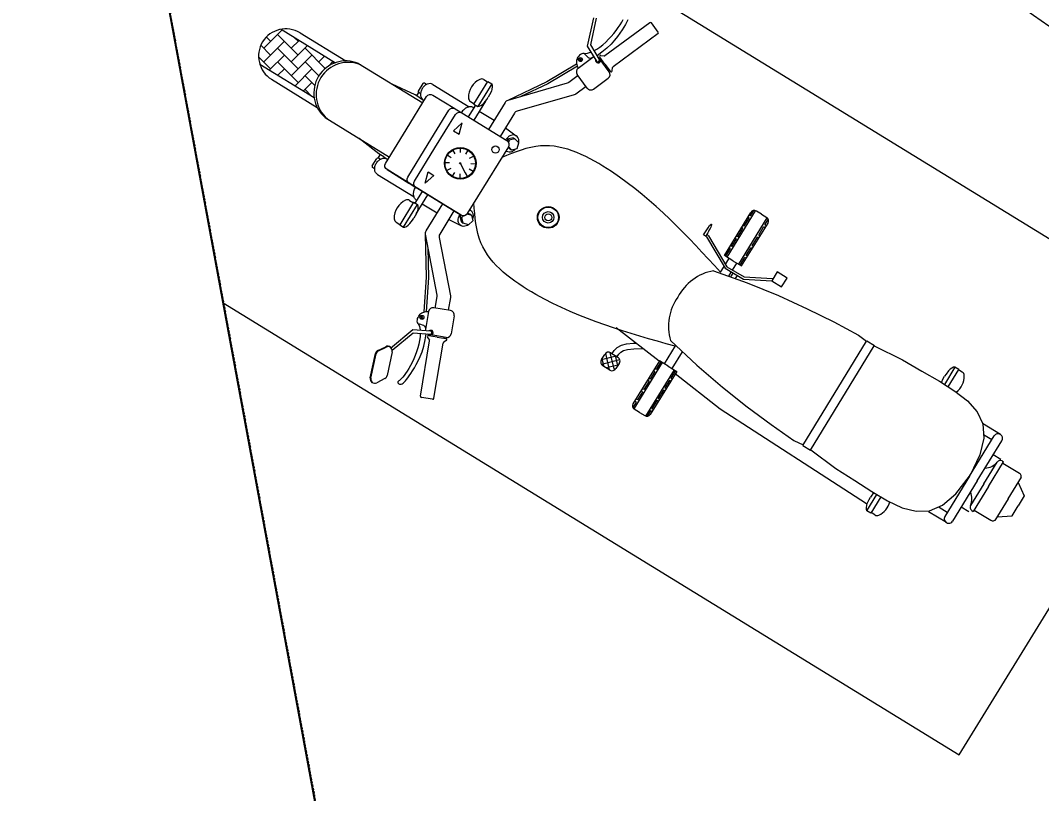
# Model space of a CAD drawing. Header units: inches. Extents: x -110725 to 51121, y 8404 to 44825.
# Drawn here: x -39281.9 to -39219, y 24592.4 to 24640.1 of the extents above; entities that cross this region are included whole.
import ezdxf

# ---------------------------------------------------------------- set-up
doc = ezdxf.new("R2010")
doc.units = ezdxf.units.IN
doc.header["$LTSCALE"] = 0.1
doc.header["$MEASUREMENT"] = 0
doc.linetypes.add('CENTER', pattern=[2, 1.25, -0.25, 0.25, -0.25])
doc.layers.get('0').update_dxf_attribs({"color": 1, "lineweight": 0})
doc.layers.get('Defpoints').update_dxf_attribs({"lineweight": 0})
doc.layers.add('boundary', color=6, linetype='Continuous')
doc.layers.add('building', color=6, linetype='Continuous')
doc.layers.add('CAR', color=4, linetype='Continuous', lineweight=0)
doc.layers.add('dim', color=252, linetype='Continuous', lineweight=0)
doc.styles.add('EHSAN', font='arial.ttf', dxfattribs={"height": 54})
doc.dimstyles.new('DIM1', dxfattribs={"dimtxt": 54, "dimasz": 6, "dimexe": 6, "dimexo": 3, "dimgap": 1, "dimtad": 0, "dimzin": 0, "dimdsep": 46, "dimlunit": 4, "dimtxsty": 'EHSAN', "dimblk": 'ARCHTICK', "dimcen": 3, "dimdle": 6, "dimclrd": 4, "dimclre": 4, "dimclrt": 6, "dimadec": 0, "dimazin": 0, "dimtfac": 1, "dimtofl": 0, "dimtmove": 1, "dimatfit": 3, "dimldrblk": 'ARCHTICK', "dimfxl": 4, "dimtolj": 1, "dimtzin": 3, "dimlwd": -1, "dimlwe": -1, "dimarcsym": 0})

# ---------------------------------------------------------------- blocks, each defined once
blk = doc.blocks.new('_ArchTick')
at = {"color": 0, "linetype": 'ByBlock', "const_width": 0.15}
blk.add_lwpolyline([(-0.5, -0.5), (0.5, 0.5)], dxfattribs=at)
blk = doc.blocks.new('*D39')
at = {"layer": 'Defpoints', "color": 0, "transparency": 16777216}
for p in [(-38256.618, 26306.467, 1175.735), (-39945.099, 24460.827), (-39546.063, 24214.831, 1175.735)]:
    blk.add_point(p, dxfattribs=at)
at = {"layer": 'dim', "color": 4, "transparency": 16777216}
for p, q in [((-38643.059, 26572.893), (-39229.181, 25622.132)), ((-38259.172, 26308.041), (-38660.761, 26555.612)), ((-39957.693, 24440.397), (-39371.571, 25391.158)), ((-39548.617, 24216.405), (-39950.206, 24463.975))]:
    blk.add_line(p, q, dxfattribs=at)
at = {"layer": 'dim', "color": 4, "transparency": 16777216, "xscale": 24, "yscale": 24, "zscale": 24}
for p, rotation in [((-38655.654, 26552.463), 58.34713072888594), ((-39945.099, 24460.827), 238.3471307288859)]:
    blk.add_blockref('_ArchTick', p, dxfattribs=dict(at, rotation=rotation))
at = {"layer": 'dim', "color": 6, "transparency": 16777216, "insert": (-39300.376, 25506.645), "char_height": 54, "attachment_point": 5, "rotation": 58.34713, "style": 'EHSAN'}
blk.add_mtext('\\A1;204\'-9{\\H1.000000x;\\S1/4;}"', dxfattribs=at)
blk = doc.blocks.new('BICK 2')
at = {"color": 9}
blk.add_line((-30, -72), (-30, 0), dxfattribs=at)
blk.add_lwpolyline([(-17.506, -43.474), (-17.951, -45.628), (-18.287, -47.676), (-18.531, -49.616), (-18.7, -51.446), (-18.81, -53.164), (-18.735, -53.776)])
blk = doc.blocks.new('*X104')
at = {"color": 0}
for p, q in [((923.805, 1749.352), (924.111, 1749.658)), ((924.401, 1748.816), (923.805, 1749.412)), ((923.813, 1749.006), (924.464, 1749.658)), ((924.68, 1748.891), (923.941, 1749.63)), ((923.986, 1748.826), (924.704, 1749.544)), ((924.75, 1749.175), (924.266, 1749.658)), ((924.33, 1748.816), (924.748, 1749.235))]:
    blk.add_line(p, q, dxfattribs=at)

msp = doc.modelspace()

# ---------------------------------------------------------------- hatches: boundary and pattern name
at = {"layer": 'CAR'}
h = msp.add_hatch(dxfattribs=at)
h.set_pattern_fill('AR-HBONE', color=8, scale=0.15, angle=180, style=0)
h.set_pattern_definition([(225, (19574.7, -9784.29946), (-2e-16, -0.8485281374), [1.8, -0.6]), (315, (19574.27574, -9784.7237), (-2e-16, -0.8485281374), [1.8, -0.6])])
h.paths.add_polyline_path([(-39262.48364, 24637.46963, 0.35779902), (-39263.8001, 24635.32751), (-39267.15118, 24637.38694, -0.45043987), (-39265.83471, 24639.52907)])

# ---------------------------------------------------------------- linework, layer by layer
at = {"color": 9}
for p, q in [((-39208.32866, 24620.3499), (-39269.66838, 24658.04673)), ((-39269.39942, 24622.67035), (-39224.03567, 24594.79168)), ((-39224.03567, 24594.79168), (-39208.32866, 24620.3499))]:
    msp.add_line(p, q, dxfattribs=at)
at = {"layer": 'boundary', "linetype": 'CENTER', "elevation": -49.79809}
msp.add_lwpolyline([(-39274.4766, 24650.22286), (-39238.64706, 24455.78568), (-39238.64706, 24455.78568)], dxfattribs=at)
at = {"layer": 'building', "linetype": 'Continuous', "elevation": 1.07221}
msp.add_lwpolyline([(-41710.86638, 20787.09078), (-39546.06335, 24214.83069), (-39358.80114, 24266.09692), (-39237.72157, 24450.76329), (-39274.4766, 24650.22286), (-38256.61817, 26306.46684), (-37948.3386, 26390.86365), (-34980.20533, 24608.79412), (-34944.00968, 24483.42297), (-34980.30988, 24420.82334), (-34665.81224, 24234.54273), (-34435.52017, 24283.46768), (-31891.15632, 22826.982)], dxfattribs=at)
at = {"layer": 'CAR'}
for p, q in [((-39265.83471, 24639.52907), (-39262.48364, 24637.46963)), ((-39243.09648, 24639.93864), (-39245.87131, 24637.89783)), ((-39242.58445, 24639.3605), (-39242.99869, 24639.92374)), ((-39264.66636, 24639.30573), (-39261.8552, 24637.57811)), ((-39242.59921, 24639.26283), (-39245.37313, 24637.22079)), ((-39247.52255, 24637.14027), (-39246.62104, 24637.8033)), ((-39247.48999, 24637.7306), (-39247.27942, 24637.60119)), ((-39247.32, 24637.77118), (-39247.44941, 24637.56061)), ((-39245.60939, 24636.89998), (-39246.22991, 24637.74368)), ((-39245.8722, 24637.37537), (-39246.19324, 24637.81187)), ((-39246.12126, 24637.714), (-39246.1776, 24637.67256)), ((-39246.12419, 24637.92209), (-39245.92545, 24637.8854)), ((-39267.15118, 24637.38694), (-39263.8001, 24635.32751)), ((-39261.06957, 24637.42367), (-39257.10874, 24634.98951)), ((-39245.8722, 24637.37537), (-39245.55098, 24636.93901)), ((-39245.623, 24637.03685), (-39245.67932, 24636.99538)), ((-39245.42521, 24636.97214), (-39245.40111, 24637.1728)), ((-39266.42416, 24636.44546), (-39263.613, 24634.71784)), ((-39253.33544, 24636.43034), (-39253.1049, 24636.28867)), ((-39246.96136, 24635.90503), (-39247.58217, 24636.74913)), ((-39246.57012, 24635.84548), (-39245.66891, 24636.50892)), ((-39257.09999, 24636.17913), (-39257.37894, 24635.72522)), ((-39256.87847, 24636.12509), (-39257.00378, 24636.2021)), ((-39256.4925, 24636.13413), (-39254.23305, 24634.74557)), ((-39253.94817, 24634.91652), (-39253.08761, 24636.31681)), ((-39252.8532, 24636.17274), (-39253.71376, 24634.77246)), ((-39253.08761, 24636.31681), (-39252.8532, 24636.17274)), ((-39257.36522, 24635.6347), (-39257.48912, 24635.4331)), ((-39257.24363, 24635.55997), (-39257.35597, 24635.62901)), ((-39257.27561, 24635.30189), (-39257.01514, 24635.14181)), ((-39256.48382, 24635.47204), (-39255.13503, 24634.64313)), ((-39254.16141, 24635.08633), (-39253.93088, 24634.94465)), ((-39253.23758, 24635.10219), (-39253.96253, 24633.92256)), ((-39255.11116, 24634.62847), (-39254.69958, 24634.37553)), ((-39253.85035, 24634.8564), (-39254.29767, 24634.12853)), ((-39253.94817, 24634.91652), (-39253.71376, 24634.77246)), ((-39253.61689, 24634.48497), (-39252.70414, 24633.92403)), ((-39263.12034, 24634.08669), (-39259.15951, 24631.65253)), ((-39252.00695, 24633.45549), (-39251.34601, 24632.97131)), ((-39251.88281, 24632.75221), (-39251.77147, 24632.69505)), ((-39251.5378, 24632.83457), (-39251.42646, 24632.77741)), ((-39255.10733, 24631.8473), (-39255.24051, 24632.09333)), ((-39254.77581, 24631.92644), (-39254.76813, 24632.2061)), ((-39254.44913, 24631.82922), (-39254.30265, 24632.06758)), ((-39251.97697, 24632.04076), (-39251.93194, 24632.01789)), ((-39251.74015, 24632.15463), (-39251.62881, 24632.09747)), ((-39260.21689, 24631.10735), (-39259.93794, 24631.56126)), ((-39259.85098, 24631.58991), (-39259.72709, 24631.79151)), ((-39259.72938, 24631.51518), (-39259.84173, 24631.58423)), ((-39259.51357, 24631.6603), (-39259.25311, 24631.50022)), ((-39255.35486, 24631.613), (-39255.59321, 24631.75948)), ((-39254.21483, 24631.58169), (-39253.9688, 24631.71487)), ((-39260.06861, 24630.93413), (-39260.19393, 24631.01114)), ((-39259.30772, 24630.87703), (-39257.95893, 24630.04812)), ((-39255.45208, 24631.28632), (-39255.73174, 24631.294)), ((-39255.37293, 24630.95481), (-39255.61897, 24630.82163)), ((-39255.13864, 24630.70727), (-39255.28512, 24630.46892)), ((-39254.79388, 24631.26825), (-39254.48143, 24630.68866)), ((-39254.48044, 24630.6892), (-39254.34726, 24630.44316)), ((-39254.23291, 24630.9235), (-39253.99456, 24630.77701)), ((-39254.13569, 24631.25017), (-39253.85603, 24631.24249)), ((-39259.90233, 24630.5857), (-39257.64288, 24629.19713)), ((-39254.81196, 24630.61005), (-39254.81964, 24630.33039)), ((-39257.93507, 24630.03346), (-39257.52349, 24629.78051)), ((-39257.93507, 24630.03346), (-39254.74411, 24628.07243)), ((-39257.56889, 24628.80564), (-39257.12157, 24629.53352)), ((-39257.66671, 24628.86576), (-39258.52727, 24627.46547)), ((-39257.91454, 24628.9793), (-39257.68401, 24628.83762)), ((-39257.66671, 24628.86576), (-39257.4323, 24628.7217)), ((-39257.51138, 24628.14792), (-39256.78643, 24629.32755)), ((-39257.47569, 24628.97632), (-39257.46721, 24628.97111)), ((-39258.29286, 24627.32141), (-39257.4323, 24628.7217)), ((-39257.13206, 24628.76514), (-39256.21931, 24628.2042)), ((-39254.21065, 24628.40614), (-39254.16991, 24628.3763)), ((-39238.5138, 24625.59138), (-39236.88489, 24628.23743)), ((-39238.34039, 24625.48463), (-39236.5827, 24628.33987)), ((-39236.89727, 24628.01859), (-39236.68971, 24628.35574)), ((-39236.22109, 24628.12236), (-39236.54095, 24628.31926)), ((-39258.74051, 24627.63528), (-39258.50998, 24627.49361)), ((-39255.48636, 24627.79384), (-39254.75584, 24627.42288)), ((-39254.80284, 24628.00077), (-39254.70155, 24627.92726)), ((-39254.72048, 24627.65576), (-39254.61919, 24627.58225)), ((-39254.20527, 24628.14342), (-39254.10398, 24628.06992)), ((-39237.6174, 24625.03955), (-39235.86403, 24627.89746)), ((-39237.44831, 24624.93546), (-39235.8194, 24627.58152)), ((-39237.28488, 24627.38893), (-39236.97802, 24627.88741)), ((-39236.97802, 24627.88741), (-39237.06674, 24627.94203)), ((-39236.89727, 24628.01859), (-39236.98599, 24628.0732)), ((-39236.22109, 24628.12236), (-39235.90124, 24627.92546)), ((-39236.00865, 24627.47155), (-39235.80163, 24627.80898)), ((-39258.52727, 24627.46547), (-39258.29286, 24627.32141)), ((-39237.68741, 24626.73506), (-39237.36563, 24627.25776)), ((-39237.36563, 24627.25776), (-39237.45388, 24627.31208)), ((-39237.28488, 24627.38893), (-39237.37313, 24627.44326)), ((-39236.39531, 24626.84131), (-39236.0892, 24627.34026)), ((-39236.00125, 24627.28611), (-39236.0892, 24627.34026)), ((-39235.9205, 24627.41729), (-39236.00865, 24627.47155)), ((-39239.61726, 24626.73353), (-39239.79575, 24626.85994)), ((-39239.58609, 24626.89004), (-39239.48976, 24626.79106)), ((-39238.05266, 24626.14172), (-39237.76816, 24626.60388)), ((-39237.76816, 24626.60388), (-39237.85591, 24626.6579)), ((-39237.68741, 24626.73506), (-39237.77516, 24626.78908)), ((-39236.79685, 24626.18683), (-39236.47587, 24626.71002)), ((-39236.38839, 24626.65617), (-39236.47587, 24626.71002)), ((-39236.30764, 24626.78734), (-39236.39531, 24626.84131)), ((-39238.42504, 24625.53683), (-39238.13341, 24626.01055)), ((-39238.13341, 24626.01055), (-39238.22072, 24626.06429)), ((-39238.05266, 24626.14172), (-39238.13997, 24626.19547)), ((-39237.16121, 24625.59295), (-39236.8774, 24626.05553)), ((-39236.79042, 24626.00199), (-39236.8774, 24626.05553)), ((-39236.70967, 24626.13316), (-39236.79685, 24626.18683)), ((-39237.98106, 24625.26342), (-39238.5138, 24625.59138)), ((-39238.44911, 24625.03678), (-39238.2193, 24625.41008)), ((-39238.01056, 24624.68181), (-39237.74281, 24625.11676)), ((-39237.98106, 24625.26342), (-39237.44831, 24624.93546)), ((-39237.53225, 24624.98816), (-39237.24176, 24625.46165)), ((-39237.15523, 24625.40838), (-39237.24176, 24625.46165)), ((-39237.07448, 24625.53955), (-39237.16121, 24625.59295)), ((-39238.74816, 24624.55098), (-39238.53417, 24624.8986)), ((-39238.24294, 24624.30433), (-39238.0839, 24624.56267)), ((-39237.98097, 24624.50154), (-39238.12799, 24624.2627)), ((-39237.72477, 24624.34939), (-39237.84191, 24624.15909)), ((-39257.2195, 24621.66286), (-39257.0901, 24621.87343)), ((-39256.74812, 24622.12856), (-39256.93243, 24621.02477)), ((-39255.39258, 24622.18586), (-39256.42609, 24622.35843)), ((-39257.26008, 24621.83285), (-39257.04952, 24621.70344)), ((-39255.16273, 24621.86371), (-39255.34753, 24620.76)), ((-39256.21238, 24620.54998), (-39256.74683, 24620.63922)), ((-39255.66954, 24620.53025), (-39256.70256, 24620.70274)), ((-39256.627, 24620.61922), (-39256.61548, 24620.6882)), ((-39242.52414, 24619.07686), (-39245.18593, 24621.11451)), ((-39257.24541, 24616.91572), (-39256.6781, 24620.31318)), ((-39256.81397, 24620.52784), (-39256.69146, 24620.3671)), ((-39256.41785, 24616.77734), (-39255.84903, 24620.17456)), ((-39256.21238, 24620.54998), (-39255.67798, 24620.4605)), ((-39255.65072, 24620.33333), (-39255.81886, 24620.22119)), ((-39255.7978, 24620.48057), (-39255.78625, 24620.54955)), ((-39241.5385, 24620.01828), (-39242.2209, 24618.90977)), ((-39233.68052, 24613.87727), (-39229.75261, 24620.29451)), ((-39233.20328, 24613.58516), (-39229.26741, 24620.01541)), ((-39229.73135, 24620.32924), (-39229.25411, 24620.03713)), ((-39260.33886, 24618.04109), (-39260.02224, 24619.53733)), ((-39260.29989, 24618.01714), (-39259.98327, 24619.51338)), ((-39259.86824, 24619.73228), (-39259.38832, 24619.95946)), ((-39259.82927, 24619.70833), (-39259.34935, 24619.93551)), ((-39258.99442, 24619.651), (-39259.29073, 24618.18939)), ((-39246.0893, 24619.16151), (-39245.88882, 24619.48718)), ((-39245.50391, 24619.57876), (-39245.07826, 24619.31672)), ((-39241.11778, 24619.63435), (-39241.74441, 24618.61644)), ((-39245.57915, 24618.51893), (-39245.99772, 24618.7766)), ((-39244.98992, 24618.92667), (-39245.19748, 24618.60536)), ((-39242.5154, 24619.09106), (-39244.14431, 24616.44501)), ((-39242.33693, 24618.9812), (-39244.09019, 24616.12349)), ((-39242.42162, 24619.03333), (-39242.71253, 24618.55917)), ((-39241.98265, 24618.7631), (-39242.5154, 24619.09106)), ((-39242.43563, 24619.00911), (-39242.43621, 24619.00955)), ((-39241.98265, 24618.7631), (-39241.44991, 24618.43514)), ((-39241.61395, 24618.53613), (-39243.37085, 24615.68216)), ((-39241.44991, 24618.43514), (-39243.07882, 24615.78909)), ((-39242.79308, 24618.42787), (-39243.07689, 24617.96529)), ((-39242.79308, 24618.42787), (-39242.88047, 24618.48149)), ((-39242.71253, 24618.55917), (-39242.79991, 24618.61278)), ((-39241.52884, 24618.48467), (-39241.82005, 24618.01162)), ((-39238.76402, 24616.09813), (-39241.54079, 24618.28751)), ((-39224.29657, 24618.70301), (-39224.95073, 24617.63427)), ((-39224.71794, 24617.48755), (-39224.0619, 24618.55937)), ((-39224.0619, 24618.55937), (-39224.29657, 24618.70301)), ((-39223.84835, 24618.38994), (-39224.07914, 24618.5312)), ((-39259.43519, 24617.9971), (-39259.93543, 24617.73529)), ((-39243.15744, 24617.83399), (-39243.47843, 24617.3108)), ((-39243.15744, 24617.83399), (-39243.24527, 24617.88787)), ((-39243.07689, 24617.96529), (-39243.16472, 24618.01917)), ((-39241.9008, 24617.88044), (-39242.18531, 24617.41828)), ((-39241.81399, 24617.82718), (-39241.9008, 24617.88044)), ((-39241.73344, 24617.95848), (-39241.82005, 24618.01162)), ((-39225.07656, 24617.8751), (-39225.1479, 24617.75855)), ((-39256.49832, 24616.72006), (-39257.18794, 24616.83521)), ((-39243.55898, 24617.17951), (-39243.86509, 24616.68056)), ((-39243.55898, 24617.17951), (-39243.64731, 24617.2337)), ((-39243.47843, 24617.3108), (-39243.56675, 24617.36499)), ((-39242.26606, 24617.28711), (-39242.58783, 24616.76441)), ((-39242.1788, 24617.23357), (-39242.26606, 24617.28711)), ((-39242.09824, 24617.36487), (-39242.18531, 24617.41828)), ((-39243.94564, 24616.54927), (-39244.15268, 24616.2118)), ((-39243.94564, 24616.54927), (-39244.03444, 24616.60375)), ((-39243.86509, 24616.68056), (-39243.95389, 24616.73505)), ((-39242.66858, 24616.63323), (-39242.97545, 24616.13475)), ((-39242.58083, 24616.57939), (-39242.66858, 24616.63323)), ((-39242.50028, 24616.71069), (-39242.58783, 24616.76441)), ((-39243.74262, 24615.90416), (-39244.06247, 24616.10107)), ((-39243.74262, 24615.90416), (-39243.42276, 24615.70726)), ((-39243.0562, 24616.00358), (-39243.26372, 24615.66647)), ((-39242.96797, 24615.94945), (-39243.0562, 24616.00358)), ((-39242.88741, 24616.08074), (-39242.97545, 24616.13475)), ((-39229.74753, 24610.26922), (-39238.76402, 24616.09813)), ((-39221.49933, 24614.54843), (-39222.59525, 24615.21923)), ((-39223.40191, 24611.97598), (-39221.88401, 24614.45587)), ((-39222.03006, 24614.21725), (-39222.53677, 24614.5274)), ((-39233.68052, 24613.87727), (-39233.20328, 24613.58516)), ((-39222.92467, 24611.68387), (-39221.40677, 24614.16376)), ((-39221.46277, 24613.00047), (-39221.94001, 24613.29258)), ((-39222.51119, 24611.50196), (-39221.69328, 24612.83823)), ((-39222.2328, 24611.33156), (-39221.29804, 24612.85872)), ((-39221.38554, 24612.91228), (-39221.29804, 24612.85872)), ((-39221.34544, 24612.78129), (-39220.31937, 24612.15324)), ((-39223.40191, 24611.97598), (-39224.91981, 24609.4961)), ((-39221.01583, 24610.58667), (-39220.19792, 24611.92294)), ((-39222.92467, 24611.68387), (-39224.44258, 24609.20399)), ((-39222.51119, 24611.50196), (-39223.3291, 24610.1657)), ((-39222.2328, 24611.33156), (-39223.16755, 24609.8044)), ((-39229.72032, 24609.84192), (-39229.10578, 24610.84594)), ((-39228.86922, 24610.70538), (-39229.48565, 24609.69828)), ((-39229.33787, 24610.91317), (-39229.30615, 24610.96499)), ((-39221.01583, 24610.58667), (-39221.83374, 24609.25041)), ((-39224.77376, 24609.73472), (-39225.28047, 24610.04487)), ((-39223.4321, 24609.78306), (-39223.90934, 24610.07517)), ((-39229.48565, 24609.69828), (-39229.72032, 24609.84192)), ((-39229.23763, 24609.58519), (-39229.46841, 24609.72645)), ((-39224.82725, 24609.11143), (-39225.92317, 24609.78222)), ((-39223.25505, 24609.85796), (-39223.16755, 24609.8044)), ((-39223.12016, 24609.88183), (-39222.09409, 24609.25379))]:
    msp.add_line(p, q, dxfattribs=at)
at = {"layer": 'CAR', "elevation": 1.07221}
for points in [[(-39246.57107, 24640.24206), (-39246.96161, 24638.49839), (-39246.40415, 24637.57362)], [(-39246.40838, 24640.21876), (-39246.77269, 24638.57418), (-39246.23208, 24637.67735)], [(-39246.54875, 24638.20269), (-39246.37205, 24638.3016), (-39246.18247, 24638.43207), (-39245.99746, 24638.58089), (-39245.81827, 24638.74389), (-39245.64614, 24638.91692), (-39245.48233, 24639.09601), (-39245.3281, 24639.27801), (-39245.1847, 24639.45996), (-39245.05339, 24639.63891), (-39244.93543, 24639.81191), (-39244.83206, 24639.97602), (-39244.74455, 24640.12827)], [(-39244.45584, 24640.12033), (-39244.52849, 24639.98596), (-39244.61337, 24639.83626), (-39244.71021, 24639.67028), (-39244.81977, 24639.4875), (-39244.94696, 24639.28905), (-39245.09773, 24639.07644), (-39245.27801, 24638.8512), (-39245.49375, 24638.61487), (-39245.75089, 24638.36895), (-39246.05537, 24638.11499), (-39246.36152, 24637.89208)], [(-39247.15084, 24638.04644), (-39246.95557, 24638.06189), (-39246.75985, 24638.11234), (-39246.73511, 24638.12266)], [(-39247.62107, 24637.38296), (-39249.46437, 24636.29871), (-39251.86828, 24635.1453)], [(-39247.5599, 24637.25716), (-39249.39595, 24636.1767), (-39251.05225, 24635.382)], [(-39257.27561, 24635.30189), (-39257.57788, 24635.48765), (-39258.98151, 24636.14044)], [(-39252.8532, 24636.17274), (-39252.82782, 24636.09266), (-39252.82006, 24635.9758), (-39252.83617, 24635.84888), (-39252.8747, 24635.71424), (-39252.98986, 24635.4837), (-39253.06888, 24635.34072)], [(-39257.27561, 24635.30189), (-39257.01514, 24635.14181)], [(-39253.71376, 24634.77246), (-39253.63085, 24634.78599), (-39253.52309, 24634.83185), (-39253.41712, 24634.90356), (-39253.31441, 24634.99875), (-39253.16075, 24635.20563), (-39253.06888, 24635.34072)], [(-39259.51357, 24631.6603), (-39259.81584, 24631.84606), (-39261.03228, 24632.80346)], [(-39251.5378, 24632.83457), (-39251.88281, 24632.75221), (-39251.90999, 24632.66085)], [(-39251.2838, 24632.17984), (-39251.18263, 24632.5198), (-39251.42646, 24632.77741), (-39251.77147, 24632.69505), (-39251.81455, 24632.5503)], [(-39251.8413, 24632.2615), (-39251.74015, 24632.15463)], [(-39251.81921, 24632.29862), (-39251.62881, 24632.09747), (-39251.2838, 24632.17984)], [(-39259.51357, 24631.6603), (-39259.25311, 24631.50022)], [(-39257.4323, 24628.7217), (-39257.40692, 24628.64161), (-39257.39916, 24628.52476), (-39257.41527, 24628.39783), (-39257.4538, 24628.2632), (-39257.56896, 24628.03265), (-39257.64799, 24627.88967)], [(-39254.34631, 24628.1854), (-39254.20527, 24628.14342)], [(-39258.29286, 24627.32141), (-39258.20995, 24627.33495), (-39258.10219, 24627.3808), (-39257.99623, 24627.45251), (-39257.89351, 24627.54771), (-39257.73985, 24627.75458), (-39257.64799, 24627.88967)], [(-39254.72048, 24627.65576), (-39254.80284, 24628.00077), (-39254.73362, 24628.06629)], [(-39254.36944, 24628.14892), (-39254.10398, 24628.06992), (-39254.02162, 24627.72491), (-39254.27922, 24627.48107), (-39254.61919, 24627.58225), (-39254.70155, 24627.92726), (-39254.59188, 24628.03107)], [(-39257.00914, 24622.10683), (-39256.87446, 24624.24112), (-39256.93131, 24626.90681)], [(-39239.61726, 24626.73353), (-39238.4719, 24624.7931), (-39237.34038, 24624.1211), (-39235.59116, 24624.01855), (-39234.98449, 24623.64145), (-39234.64966, 24624.18535), (-39235.25985, 24624.5695), (-39235.59116, 24624.01855)], [(-39239.48976, 24626.79106), (-39238.36254, 24624.89085), (-39237.29821, 24624.25875), (-39235.5475, 24624.15611), (-39235.51907, 24624.13844)], [(-39256.86928, 24622.10908), (-39256.7347, 24624.2352), (-39256.77387, 24626.07186)], [(-39239.17303, 24624.64119), (-39237.1047, 24623.89208), (-39235.1841, 24623.10622), (-39233.40381, 24622.29862), (-39231.75636, 24621.4843), (-39230.23433, 24620.67827), (-39229.75261, 24620.29451)], [(-39257.38866, 24621.38761), (-39257.31425, 24621.20641), (-39257.27085, 24621.00901), (-39257.26888, 24620.98228)], [(-39259.08562, 24619.87856), (-39257.7064, 24621.01462), (-39256.62955, 24620.93502)], [(-39258.99135, 24619.74394), (-39257.68868, 24620.81184), (-39256.64436, 24620.73464)], [(-39257.25609, 24620.77986), (-39257.26451, 24620.57753), (-39257.29529, 24620.34947), (-39257.34449, 24620.11719), (-39257.40897, 24619.88368), (-39257.48558, 24619.65195), (-39257.57136, 24619.42491), (-39257.66407, 24619.20511), (-39257.76162, 24618.99498), (-39257.86196, 24618.797), (-39257.96302, 24618.61361), (-39258.06274, 24618.44726), (-39258.15904, 24618.30041), (-39258.24986, 24618.17551), (-39258.33336, 24618.07405), (-39258.4086, 24617.99362), (-39258.47484, 24617.93084), (-39258.53138, 24617.88234), (-39258.57749, 24617.84475), (-39258.61245, 24617.81469), (-39258.63555, 24617.78878), (-39258.64605, 24617.76366), (-39258.64359, 24617.73691), (-39258.62918, 24617.70997), (-39258.60417, 24617.68528), (-39258.56992, 24617.66524), (-39258.52778, 24617.65227), (-39258.47912, 24617.64878), (-39258.42528, 24617.6572), (-39258.36763, 24617.67993), (-39258.30714, 24617.71903), (-39258.24323, 24617.77504), (-39258.17497, 24617.84816), (-39258.10139, 24617.93855), (-39258.02154, 24618.04642), (-39257.93449, 24618.17193), (-39257.83926, 24618.31528), (-39257.73492, 24618.47665), (-39257.62135, 24618.65696), (-39257.50175, 24618.86008), (-39257.38017, 24619.09063), (-39257.26066, 24619.35321), (-39257.14726, 24619.65244), (-39257.04402, 24619.99293), (-39256.95498, 24620.3793), (-39256.8944, 24620.75312)], [(-39245.4208, 24619.53841), (-39245.29709, 24619.72803), (-39245.118, 24619.91513), (-39244.86006, 24620.0513), (-39244.53559, 24620.1282), (-39244.1136, 24620.17171), (-39243.96317, 24620.17847)], [(-39241.82847, 24620.33582), (-39240.2076, 24618.82269), (-39238.63406, 24617.46984), (-39237.10498, 24616.25181), (-39235.63035, 24615.15515), (-39234.22016, 24614.1664), (-39233.65926, 24613.91199)], [(-39229.26741, 24620.01541), (-39227.53672, 24619.15116), (-39226.34626, 24618.46011), (-39225.25872, 24617.8284), (-39224.30298, 24617.226), (-39223.51523, 24616.61386), (-39222.93164, 24615.95296), (-39222.58837, 24615.20423), (-39222.52161, 24614.32864), (-39222.76753, 24613.28715), (-39223.36229, 24612.04071)], [(-39245.12702, 24619.34674), (-39245.02113, 24619.50904), (-39244.90393, 24619.63148), (-39244.73575, 24619.72027), (-39244.4769, 24619.78162), (-39244.08772, 24619.82174), (-39243.52853, 24619.84685)], [(-39225.13634, 24617.75126), (-39225.13393, 24617.75972), (-39225.01919, 24617.99047), (-39224.94042, 24618.13359)], [(-39224.29657, 24618.70301), (-39224.37946, 24618.68933), (-39224.48713, 24618.64327), (-39224.59297, 24618.57138), (-39224.69551, 24618.476), (-39224.8488, 24618.26885), (-39224.94042, 24618.13359)], [(-39233.18999, 24613.60687), (-39231.63303, 24612.4588), (-39230.47607, 24611.71303), (-39229.41876, 24611.0319), (-39228.44752, 24610.45483), (-39227.54404, 24610.03178), (-39226.68999, 24609.81272), (-39225.86707, 24609.84764), (-39225.05696, 24610.18651), (-39224.24134, 24610.8793), (-39223.40191, 24611.97598)], [(-39220.40137, 24611.59055), (-39220.02181, 24610.75541), (-39220.39955, 24610.13827)], [(-39229.72032, 24609.84192), (-39229.74584, 24609.92196), (-39229.75382, 24610.0388), (-39229.73793, 24610.16576), (-39229.69964, 24610.30047), (-39229.5849, 24610.53121), (-39229.50613, 24610.67433)], [(-39229.30154, 24610.96225), (-39229.41451, 24610.80959), (-39229.50613, 24610.67433)], [(-39221.69368, 24609.47924), (-39220.77728, 24609.52114), (-39220.39955, 24610.13827)]]:
    msp.add_lwpolyline(points, dxfattribs=at)
at = {"layer": 'CAR'}
for points in [[(-39247.15084, 24638.04644), (-39247.2327, 24638.04367), (-39247.30828, 24638.02246), (-39247.37715, 24637.98581), (-39247.43884, 24637.93672), (-39247.49292, 24637.87821), (-39247.53893, 24637.81327), (-39247.57642, 24637.74491), (-39247.60495, 24637.67614), (-39247.62419, 24637.60931), (-39247.63433, 24637.54419), (-39247.63572, 24637.47991), (-39247.62866, 24637.41558), (-39247.61349, 24637.35033), (-39247.59053, 24637.28328), (-39247.56011, 24637.21355), (-39247.52255, 24637.14027)], [(-39247.15084, 24638.04644), (-39247.05189, 24637.93691), (-39246.97471, 24637.8557), (-39246.91308, 24637.79994), (-39246.86081, 24637.76679), (-39246.81168, 24637.7534), (-39246.75948, 24637.75692), (-39246.698, 24637.77451), (-39246.62104, 24637.8033)], [(-39239.79575, 24626.85994), (-39239.63601, 24627.11317), (-39239.51163, 24627.29802), (-39239.41931, 24627.42232), (-39239.35574, 24627.49385), (-39239.31761, 24627.52042), (-39239.30161, 24627.50983), (-39239.30442, 24627.46988), (-39239.32275, 24627.40838), (-39239.35333, 24627.33251), (-39239.39316, 24627.24703), (-39239.43927, 24627.15608), (-39239.4887, 24627.0638), (-39239.53851, 24626.97433), (-39239.58572, 24626.89181), (-39239.62739, 24626.82038), (-39239.66055, 24626.76419)], [(-39257.38866, 24621.38761), (-39257.42317, 24621.46188), (-39257.43839, 24621.5389), (-39257.4368, 24621.61689), (-39257.42087, 24621.69411), (-39257.3931, 24621.76879), (-39257.35594, 24621.83917), (-39257.31189, 24621.9035), (-39257.26342, 24621.96001), (-39257.21249, 24622.00736), (-39257.15898, 24622.04583), (-39257.10225, 24622.0761), (-39257.04168, 24622.09886), (-39256.97661, 24622.1148), (-39256.90642, 24622.12461), (-39256.83047, 24622.12897), (-39256.74812, 24622.12856)], [(-39257.38866, 24621.38761), (-39257.24625, 24621.3488), (-39257.13893, 24621.31663), (-39257.06135, 24621.28683), (-39257.00816, 24621.25517), (-39256.97402, 24621.21738), (-39256.95359, 24621.16922), (-39256.9415, 24621.10644), (-39256.93243, 24621.02477)]]:
    msp.add_lwpolyline(points, dxfattribs=at)
at = {"layer": 'CAR', "elevation": 1.07221}
for points in [[(-39247.52987, 24636.67801), (-39248.10568, 24636.25452, -0.08818443), (-39248.1935, 24636.2112), (-39251.86828, 24635.1453, 0.18647507), (-39252.0287, 24635.02309), (-39253.04977, 24633.36162)], [(-39256.4925, 24636.13413, 0.12806243), (-39256.64264, 24636.17997, 0.10622911), (-39256.82823, 24636.1481, 0.08521167), (-39256.99505, 24636.04542, 0.07462948), (-39257.13891, 24635.87464, 0.07462948), (-39257.22629, 24635.66915, 0.08521167), (-39257.24255, 24635.47393, 0.10622911), (-39257.18715, 24635.29396, 0.12806243), (-39257.07843, 24635.18071, 0.12806243)], [(-39247.03131, 24636.00013), (-39247.67416, 24635.52689, -0.08960198), (-39247.76347, 24635.4831), (-39251.29105, 24634.4797, 0.18781667), (-39251.45286, 24634.35709), (-39252.3347, 24632.92217)], [(-39256.52834, 24629.16894), (-39259.30772, 24630.87703, -0.41421356), (-39259.39959, 24631.26187), (-39258.13412, 24633.32102), (-39256.86865, 24635.38017, -0.41421356), (-39256.48382, 24635.47204)], [(-39255.15569, 24628.32537), (-39257.93507, 24630.03346, -0.41421356), (-39258.02694, 24630.41829), (-39256.76147, 24632.47744), (-39255.496, 24634.5366, -0.41421356), (-39255.11116, 24634.62847)], [(-39253.95211, 24634.69082, 0.13495629), (-39254.13766, 24634.75023, 0.10622911), (-39254.35661, 24634.71263, 0.08521167), (-39254.55342, 24634.59149, 0.07462948), (-39254.72314, 24634.39, 0.00038587), (-39254.72386, 24634.38884, 0.08521167)], [(-39251.34601, 24632.97131, 0.12806243), (-39251.49615, 24633.01716, 0.10622911), (-39251.68174, 24632.98528, 0.08521167), (-39251.84856, 24632.8826, 0.07462948), (-39251.99242, 24632.71182, 0.07462948)], [(-39251.18869, 24632.52621, 0.06594333), (-39251.18189, 24632.6781, 0.10622911), (-39251.23728, 24632.85807, 0.12806243), (-39251.34601, 24632.97131, 0.12806243)], [(-39251.97268, 24632.04773, 0.04059531), (-39251.93194, 24632.01789, 0.12806243), (-39251.78179, 24631.97205, 0.10622911), (-39251.59621, 24632.00392, 0.08521167), (-39251.42938, 24632.10661, 0.02436156), (-39251.37682, 24632.15763, 0.07462948)], [(-39259.90233, 24630.5857, -0.12806243), (-39260.01105, 24630.69895, -0.10622911), (-39260.06645, 24630.87892, -0.08521167), (-39260.05019, 24631.07413, -0.07462948), (-39259.96281, 24631.27962, -0.07462948), (-39259.81896, 24631.4504, -0.08521167), (-39259.65213, 24631.55309, -0.10622911), (-39259.46655, 24631.58496, -0.12806243), (-39259.3164, 24631.53912, -0.12806243)], [(-39257.47569, 24628.97632, -0.12806243), (-39257.60396, 24629.10993, -0.10622911), (-39257.66931, 24629.32225, -0.08521167), (-39257.65013, 24629.55256, -0.07462948), (-39257.54704, 24629.79499, -0.00038587), (-39257.54633, 24629.79616, -0.08521167)], [(-39256.33902, 24622.3439), (-39256.22129, 24623.04891, 0.08818443), (-39256.22232, 24623.14683), (-39256.93131, 24626.90681, -0.18647507), (-39256.89474, 24627.10514), (-39255.87367, 24628.76661)], [(-39255.50903, 24622.2053), (-39255.37721, 24622.9926, 0.08960198), (-39255.37849, 24623.09207), (-39256.07675, 24626.69249, -0.18781667), (-39256.04045, 24626.89223), (-39255.15861, 24628.32716)], [(-39254.21493, 24628.39917, -0.04059531), (-39254.16991, 24628.3763, -0.12806243), (-39254.06119, 24628.26305, -0.10622911), (-39254.00579, 24628.08308, -0.08521167), (-39254.02205, 24627.88787, -0.02436156), (-39254.04382, 24627.81792)], [(-39254.75584, 24627.42288, -0.12806243), (-39254.86456, 24627.53613, -0.10622911), (-39254.91996, 24627.7161, -0.08521167), (-39254.9037, 24627.91132, -0.07462948), (-39254.81632, 24628.1168)], [(-39254.28768, 24627.48359, -0.06594333), (-39254.42011, 24627.40891, -0.10622911), (-39254.6057, 24627.37704, -0.12806243), (-39254.75584, 24627.42288, -0.12806243)]]:
    msp.add_lwpolyline(points, format="xyb", dxfattribs=at)
msp.add_lwpolyline([(-39254.69958, 24634.37553), (-39251.92021, 24632.66744, -0.41421356), (-39251.82834, 24632.2826), (-39253.09381, 24630.22345), (-39254.35927, 24628.1643, -0.41421356), (-39254.74411, 24628.07243), (-39257.52349, 24629.78051, -0.41421356), (-39257.61536, 24630.16535), (-39256.34989, 24632.2245), (-39255.08442, 24634.28365, -0.41421356)], format="xyb", close=True, dxfattribs=at)
for points in [[(-39255.21258, 24633.27462), (-39254.86507, 24633.06105), (-39254.67246, 24633.76398)], [(-39256.77303, 24630.73549), (-39256.42551, 24630.52192), (-39256.96564, 24630.03256)]]:
    msp.add_lwpolyline(points, close=True, dxfattribs=at)
at = {"layer": 'CAR', "linetype": 'Continuous'}
msp.add_circle((-33960.35096, 21924.4645, 27.16259), 11425.94255, dxfattribs=at)
at = {"layer": 'CAR'}
for centre, radius in [((-39247.3847, 24637.6659, 1.07221), 0.12358), ((-39254.79388, 24631.26825, 1.07221), 0.97318), ((-39254.79388, 24631.26825, 1.07221), 0.93821), ((-39252.62265, 24632.11356, 1.07221), 0.22434), ((-39254.79388, 24631.26825, 1.07221), 0.03673), ((-39249.36761, 24627.93348, 1.07221), 0.66747), ((-39249.36761, 24627.93348, 1.07221), 0.6325), ((-39249.36761, 24627.93348, 1.07221), 0.35273), ((-39249.36761, 24627.93348, 1.07221), 0.21285), ((-39257.1548, 24621.76815, 1.07221), 0.12358)]:
    msp.add_circle(centre, radius, dxfattribs=at)
for centre, radius, start, end in [((-39265.54526, 24637.8756, 1.07221), 1.67862, 58.4268516, 238.4268516), ((-39243.05504, 24639.8823, 1.07221), 0.06994, 36.3334282, 126.3334282), ((-39242.64079, 24639.31906, 1.07221), 0.06994, 306.3586942, 36.3334282), ((-39246.45529, 24637.57792, 1.07221), 0.27977, 112.5363892, 126.3334282), ((-39246.31727, 24637.62601, 1.07221), 0.13543, 169.337194, 73.5678669), ((-39246.29563, 24637.58932, 1.07221), 0.13543, 201.489483, 39.5841352), ((-39246.31812, 24637.62549, 1.07221), 0.10046, 211.0817026, 31.0817026), ((-39246.45529, 24637.57792, 1.07221), 0.27977, 36.3334282, 60.9972658), ((-39246.13689, 24637.85331, 1.07221), 0.06994, 79.5400532, 216.3334282), ((-39245.91275, 24637.95418, 1.07221), 0.06994, 259.5400532, 306.3334282), ((-39261.83674, 24635.59649, 1.07221), 1.9817, 67.2242623, 229.6294409), ((-39261.69659, 24635.51036, 1.07221), 1.9817, 67.2242623, 229.6294409), ((-39247.35679, 24636.91489, 1.07221), 0.27977, 126.3334282, 216.3334282), ((-39245.33167, 24637.16446, 1.07221), 0.06994, 126.358905, 173.15228), ((-39253.06509, 24635.33839, 1.07221), 1.22199, 115.1773414, 181.6763618), ((-39253.4731, 24636.20634, 1.07221), 0.26292, 58.4268516, 115.1773414), ((-39245.83477, 24636.73422, 1.07221), 0.27977, 306.358905, 36.3334282), ((-39245.49465, 24636.98048, 1.07221), 0.06994, 216.358905, 353.15228), ((-39257.31935, 24635.6886, 1.07221), 0.06994, 148.4268516, 238.4268516), ((-39257.0404, 24636.14251, 1.07221), 0.06994, 58.4268516, 148.4268516), ((-39246.73598, 24636.07078, 1.07221), 0.27977, 216.3334282, 306.358905), ((-39254.02375, 24635.31033, 1.07221), 0.26292, 181.6763618, 238.4268516), ((-39259.87835, 24631.52464, 1.07221), 0.06994, 58.4268516, 148.4268516), ((-39260.1573, 24631.07073, 1.07221), 0.06994, 148.4268516, 238.4268516), ((-39257.64419, 24627.88734, 1.07221), 1.22199, 115.1773414, 181.6763618), ((-39258.0522, 24628.7553, 1.07221), 0.26292, 58.4268516, 115.1773414), ((-39236.672, 24628.10638, 1.07221), 0.24999, 58.3835392, 148.3835392), ((-39258.60285, 24627.85929, 1.07221), 0.26292, 181.6763618, 238.4268516), ((-39236.03229, 24627.71257, 1.07221), 0.24999, 328.3835392, 58.3835392), ((-39238.64978, 24621.62413, 1.07221), 3.0621, 99.8389535, 152.8530569), ((-39238.89724, 24621.22146, 1.07221), 3.0621, 144.0006463, 196.8115603), ((-39256.47217, 24622.08249, 1.07221), 0.27977, 80.520275, 170.520275), ((-39255.43866, 24621.90991, 1.07221), 0.27977, 350.4947983, 80.520275), ((-39256.65648, 24620.97869, 1.07221), 0.27977, 170.520275, 184.317314), ((-39256.75835, 24620.57024, 1.07221), 0.06994, 80.520275, 217.31365), ((-39256.65648, 24620.97869, 1.07221), 0.27977, 235.8564375, 260.520275), ((-39256.63704, 24620.83384, 1.07221), 0.13543, 223.2858363, 127.5165092), ((-39256.63696, 24620.83483, 1.07221), 0.10046, 265.7720006, 85.7720006), ((-39256.59453, 24620.8311, 1.07221), 0.13543, 257.269568, 95.3642202), ((-39255.62346, 24620.8062, 1.07221), 0.27977, 260.520275, 350.4947983), ((-39259.26862, 24619.70659, 1.07221), 0.27977, 348.5399907, 115.331399), ((-39256.74709, 24620.3247, 1.07221), 0.06994, 350.520275, 37.31365), ((-39255.78005, 24620.16301, 1.07221), 0.06994, 123.7014232, 170.4947983), ((-39255.68953, 24620.39152, 1.07221), 0.06994, 303.7014232, 80.4947983), ((-39259.74854, 24619.47941, 1.07221), 0.27977, 115.331399, 168.0519098), ((-39259.70957, 24619.45546, 1.07221), 0.27977, 115.331399, 168.0519098), ((-39259.22965, 24619.68264, 1.07221), 0.27977, 63.1159261, 115.331399), ((-39245.65058, 24619.34051, 1.07221), 0.27977, 58.3835392, 148.3835392), ((-39245.85106, 24619.01485, 1.07221), 0.27977, 148.3835392, 238.3835392), ((-39245.22492, 24619.07848, 1.07221), 0.27977, 327.1374024, 58.3835392), ((-39259.56492, 24618.24497, 1.07221), 0.27977, 297.6261483, 348.5399907), ((-39245.43248, 24618.75717, 1.07221), 0.27977, 238.3835392, 327.1374024), ((-39224.94422, 24618.13592, 1.07221), 1.22199, 306.7247733, 1.7792586), ((-39223.98561, 24618.16569, 1.07221), 0.26292, 1.7792586, 58.5297484), ((-39260.06516, 24617.98317, 1.07221), 0.27977, 168.0519098, 297.6261483), ((-39260.02618, 24617.95922, 1.07221), 0.27977, 168.0519098, 233.7377771), ((-39257.17642, 24616.9042, 1.07221), 0.06994, 170.520275, 260.520275), ((-39256.4868, 24616.78905, 1.07221), 0.06994, 260.520275, 350.4950091), ((-39243.93142, 24616.31395, 1.07221), 0.24999, 148.3835392, 238.3835392), ((-39243.29171, 24615.92014, 1.07221), 0.24999, 238.3835392, 328.3835392), ((-39221.64539, 24614.30981, 1.07221), 0.27977, 328.5297484, 148.5297484), ((-39222.49407, 24613.53555, 1.07221), 1.06185, 272.8972183, 318.9505766), ((-39221.50239, 24612.72138, 1.07221), 0.22382, 58.5297484, 148.5297484), ((-39220.43621, 24611.96235, 1.07221), 0.22382, 328.5297484, 58.5297484), ((-39224.31438, 24610.5616, 1.07221), 1.06185, 338.1089202, 24.1622785), ((-39229.50993, 24610.67666, 1.07221), 1.22199, 295.2802382, 346.6960065), ((-39223.13821, 24610.04886, 1.07221), 0.22382, 148.5297484, 238.5297484), ((-39229.10037, 24609.80944, 1.07221), 0.26292, 238.5297484, 295.2802382), ((-39224.6812, 24609.35004, 1.07221), 0.27977, 148.5297484, 328.5297484), ((-39221.97724, 24609.44469, 1.07221), 0.22382, 238.5297484, 328.5297484)]:
    msp.add_arc(centre, radius, start, end, dxfattribs=at)
for points in [[(-39238.74816, 24624.55098, 1.07221), (-39240.77781, 24626.76385, 1.07221), (-39243.83613, 24630.09826, 1.07221), (-39249.16733, 24632.8863, 1.07221), (-39251.43857, 24631.9514, 1.07221), (-39252.2328, 24631.62447, 1.07221)], [(-39241.55291, 24619.98714, 1.07221), (-39244.44397, 24620.79832, 1.07221), (-39248.8003, 24622.02064, 1.07221), (-39253.69586, 24625.51754, 1.07221), (-39253.88772, 24627.96617, 1.07221), (-39253.95481, 24628.82243, 1.07221)]]:
    msp.add_open_spline(points, degree=3, knots=[0, 0, 0, 0, 9.15785917, 13.79931928, 16.29515249, 16.29515249, 16.29515249, 16.29515249], dxfattribs=at)

# ---------------------------------------------------------------- block references
at = {"layer": 'CAR', "xscale": 0.99996266982103, "yscale": 0.99996266982103, "zscale": 0.99996266982103, "rotation": 58.4268516174289}
msp.add_blockref('BICK 2', (-39253.96137, 24683.60495, 1.07221), dxfattribs=at)
at = {"layer": 'CAR', "extrusion": (0, 0, -1), "xscale": 1.119077145945748, "yscale": 1.119077145945748, "zscale": -1.119077145945748, "rotation": 211.6164608310326}
msp.add_blockref('*X104', (39100.15887, 26828.26607, -1.07221), dxfattribs=at)

# ---------------------------------------------------------------- dimensions: what is measured, and where the dimension line sits
at = {"layer": 'dim'}
dim = msp.add_aligned_dim(p1=(-38256.61817, 26306.46684, 1.07221), p2=(-39546.06335, 24214.83069, 1.07221), distance=-468.76796, dimstyle='DIM1', override={"dimtxt": 36, "dimasz": 24, "dimdle": 24}, dxfattribs=at)
dim.commit()
dim.dimension.update_dxf_attribs({"geometry": '*D39', "text_midpoint": (-39300.37624, 25506.64488, -1174.66297)})

doc.saveas('drawing.dxf')
